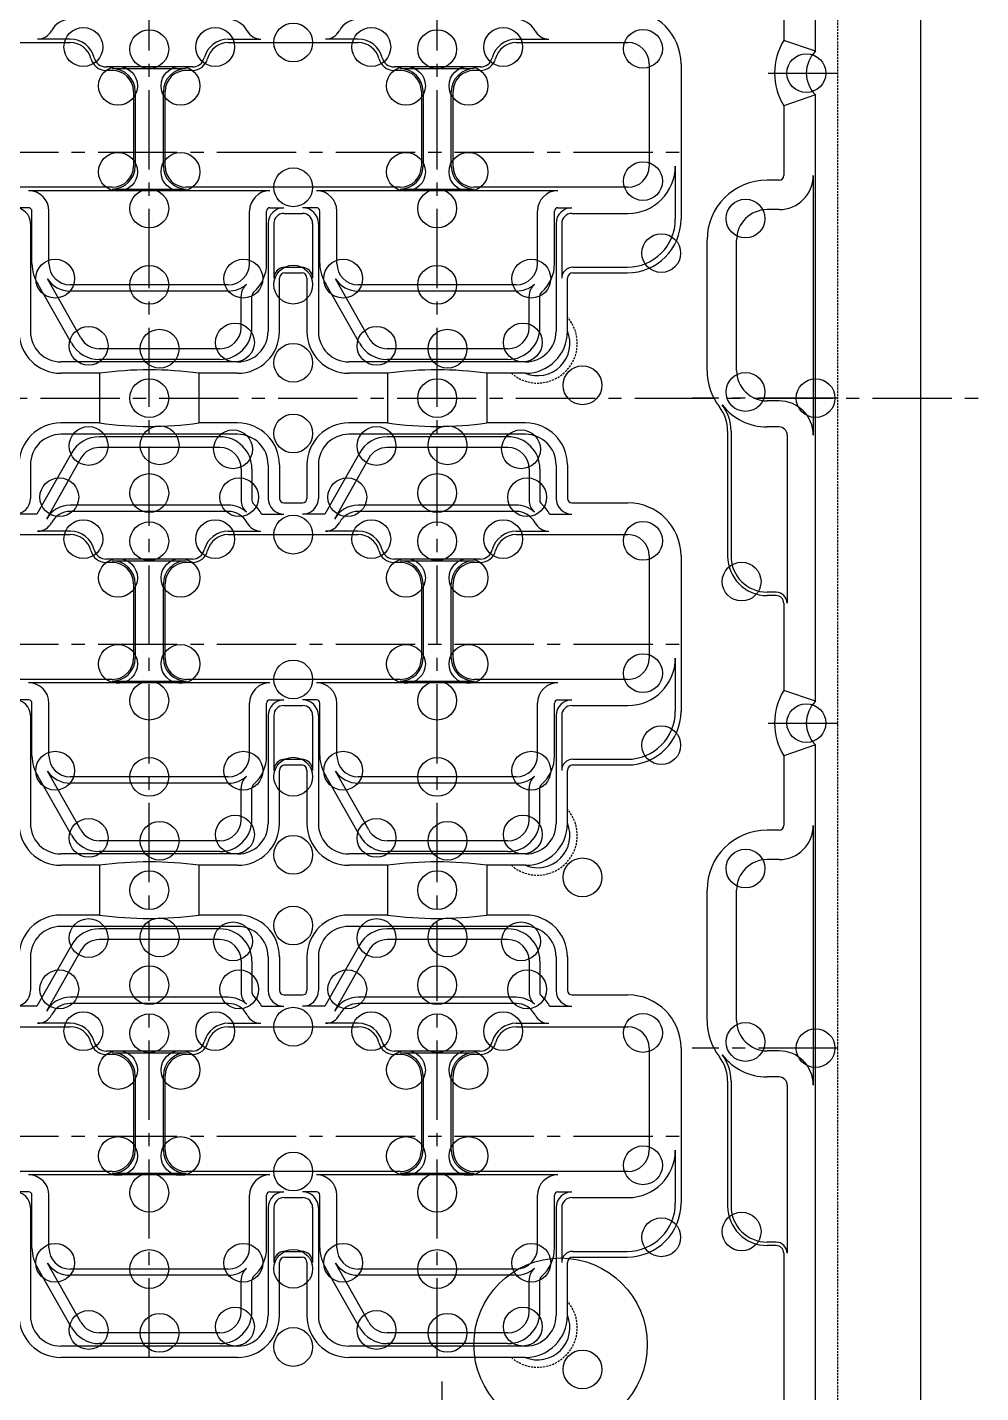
# Model space of a CAD drawing. Extents: x -808 to -24, y -277 to 138.
# Drawn here: x -404.2 to -301, y -107.6 to 40.1 of the extents above; entities that cross this region are included whole.
import ezdxf

# ---------------------------------------------------------------- set-up
doc = ezdxf.new("R2010")
doc.units = 0
doc.header["$LTSCALE"] = 0.45
doc.header["$MEASUREMENT"] = 0
doc.linetypes.add('CENTER2', pattern=[28.575, 19.05, -3.175, 3.175, -3.175])
doc.linetypes.add('HIDDENX2', pattern=[0.75, 0.5, -0.25])
for name, color, linetype in [('ANA 10', 7, 'CONTINUOUS'), ('ANA 11.5', 60, 'CONTINUOUS'), ('ANA 12', 6, 'CONTINUOUS'), ('ANA 13', 230, 'CONTINUOUS'), ('ANA 18.5', 30, 'CONTINUOUS'), ('ANA 28', 110, 'CONTINUOUS'), ('ANA 31 Φ8.6x5°U7', 5, 'CONTINUOUS'), ('ANA 33', 4, 'CONTINUOUS'), ('ANA 35', 140, 'CONTINUOUS'), ('CENTER', 243, 'CENTER2'), ('DETAIL', 6, 'CONTINUOUS'), ('DIMENSION', 3, 'CONTINUOUS'), ('HIDDEN', 5, 'HIDDENX2'), ('LINE', 7, 'CONTINUOUS'), ('LINE1', 30, 'CONTINUOUS'), ('LINE2', 110, 'CONTINUOUS'), ('LINE3', 230, 'CONTINUOUS'), ('LINE6', 60, 'CONTINUOUS'), ('LINE8', 200, 'CONTINUOUS'), ('LINE9', 140, 'CONTINUOUS'), ('SECTION', 31, 'CONTINUOUS'), ('TEXT', 4, 'CONTINUOUS')]:
    doc.layers.add(name, color=color, linetype=linetype)

msp = doc.modelspace()

# ---------------------------------------------------------------- linework, layer by layer
at = {"layer": 'ANA 10'}
for centre in [(-398.1042, 38.00149), (-383.8458, 38.00149), (-375.4, 38.485), (-366.9542, 38.00149), (-352.6958, 38.00149), (-337.56365, 37.81135), (-319.895, 35.175), (-394.35865, 33.80135), (-387.59135, 33.80135), (-363.20865, 33.80135), (-356.44135, 33.80135), (-394.35865, 24.48865), (-387.59135, 24.48865), (-363.20865, 24.48865), (-356.44135, 24.48865), (-337.56365, 23.48865), (-375.4, 22.815), (-318.895, 0), (-398.1042, -15.25851), (-383.8458, -15.25851), (-375.4, -14.775), (-366.9542, -15.25851), (-352.6958, -15.25851), (-337.56365, -15.44865), (-394.35865, -19.45865), (-387.59135, -19.45865), (-363.20865, -19.45865), (-356.44135, -19.45865), (-394.35865, -28.77135), (-387.59135, -28.77135), (-363.20865, -28.77135), (-356.44135, -28.77135), (-337.56365, -29.77135), (-375.4, -30.445), (-319.895, -35.175), (-398.1042, -68.51851), (-383.8458, -68.51851), (-375.4, -68.035), (-366.9542, -68.51851), (-352.6958, -68.51851), (-337.56365, -68.70865), (-318.895, -70.35), (-394.35865, -72.71865), (-387.59135, -72.71865), (-363.20865, -72.71865), (-356.44135, -72.71865), (-394.35865, -82.03135), (-387.59135, -82.03135), (-363.20865, -82.03135), (-356.44135, -82.03135), (-337.56365, -83.03135), (-375.4, -83.705)]:
    msp.add_circle(centre, 2.1, dxfattribs=at)
at = {"layer": 'ANA 11.5'}
for centre in [(-390.975, 37.77064), (-359.825, 37.77064), (-390.975, 20.51936), (-359.825, 20.51936), (-390.975, -15.48936), (-359.825, -15.48936), (-390.975, -32.74064), (-359.825, -32.74064), (-390.975, -68.74936), (-359.825, -68.74936), (-390.975, -86.00064), (-359.825, -86.00064)]:
    msp.add_circle(centre, 2.1, dxfattribs=at)
at = {"layer": 'ANA 12'}
for centre in [(-326.47345, 19.43345), (-326.47345, 0.66655), (-326.47345, -50.91655), (-326.47345, -69.68345)]:
    msp.add_circle(centre, 2.1, dxfattribs=at)
at = {"layer": 'ANA 13'}
for centre in [(-401.15135, 12.93365), (-380.79865, 12.93365), (-370.00135, 12.93365), (-349.64865, 12.93365), (-390.975, 12.26), (-359.825, 12.26), (-400.70642, -10.72886), (-390.975, -10.27445), (-381.24358, -10.72886), (-369.55642, -10.72886), (-359.825, -10.27445), (-350.09358, -10.72886), (-401.15135, -40.32635), (-380.79865, -40.32635), (-370.00135, -40.32635), (-349.64865, -40.32635), (-390.975, -41), (-359.825, -41), (-400.70642, -63.98886), (-390.975, -63.53445), (-381.24358, -63.98886), (-369.55642, -63.98886), (-359.825, -63.53445), (-350.09358, -63.98886), (-401.15135, -93.58635), (-380.79865, -93.58635), (-370.00135, -93.58635), (-349.64865, -93.58635), (-390.975, -94.26), (-359.825, -94.26)]:
    msp.add_circle(centre, 2.1, dxfattribs=at)
at = {"layer": 'ANA 18.5'}
for centre in [(-397.53816, 5.66306), (-389.85734, 5.35), (-381.70865, 6.02365), (-366.38816, 5.66306), (-358.70734, 5.35), (-350.55865, 6.02365), (-397.53816, -5.17942), (-389.85734, -5.10433), (-381.90865, -5.54002), (-366.38816, -5.17942), (-358.70734, -5.10433), (-350.75865, -5.54002), (-397.53816, -47.59694), (-389.85734, -47.91), (-381.70865, -47.23635), (-366.38816, -47.59694), (-358.70734, -47.91), (-350.55865, -47.23635), (-397.53816, -58.43942), (-389.85734, -58.36433), (-381.90865, -58.80002), (-366.38816, -58.43942), (-358.70734, -58.36433), (-350.75865, -58.80002), (-397.53816, -100.85694), (-381.70865, -100.49635), (-366.38816, -100.85694), (-350.55865, -100.49635), (-389.85734, -101.17), (-358.70734, -101.17)]:
    msp.add_circle(centre, 2.1, dxfattribs=at)
at = {"layer": 'ANA 28'}
for centre in [(-375.4, 12.2847), (-375.4, 3.82599), (-375.4, -3.82599), (-375.4, -40.9753), (-375.4, -49.43401), (-375.4, -57.08599), (-375.4, -94.2353), (-375.4, -102.69401)]:
    msp.add_circle(centre, 2.1, dxfattribs=at)
at = {"layer": 'ANA 31 Φ8.6x5°U7'}
for centre in [(-344.10758, 1.39017), (-344.10758, -51.86983), (-344.10758, -105.12983)]:
    msp.add_circle(centre, 2.1, dxfattribs=at)
at = {"layer": 'ANA 33'}
for centre in [(-335.589, 15.69304), (-335.589, -37.56696), (-335.589, -90.82696)]:
    msp.add_circle(centre, 2.1, dxfattribs=at)
at = {"layer": 'ANA 35'}
for centre in [(-390.975, 0), (-359.825, 0), (-326.89772, -19.85772), (-390.975, -53.26), (-359.825, -53.26), (-326.89772, -90.20772)]:
    msp.add_circle(centre, 2.1, dxfattribs=at)
at = {"layer": 'CENTER'}
for p, q in [((-390.975, -103.82785), (-390.975, 103.82785)), ((-359.825, -103.82785), (-359.825, 103.82785)), ((-324.03862, 35.175), (-316.5, 35.175)), ((-666.54797, 26.63), (-333.45203, 26.63)), ((-698.5, 0), (-191.56344, 0)), ((-316.5, 0), (-332.25494, 0)), ((-666.54797, -26.63), (-333.45203, -26.63)), ((-324.03862, -35.175), (-316.5, -35.175)), ((-316.5, -70.35), (-332.25494, -70.35)), ((-666.54797, -79.89), (-333.45203, -79.89)), ((-359.3, -122.195), (-359.3, -106.44006))]:
    msp.add_line(p, q, dxfattribs=at)
at = {"layer": 'DETAIL'}
for p, q in [((-319.14057, 24.1), (-319.14057, -4)), ((-322.84057, 20.4), (-324.14, 20.4)), ((-327.44, 3), (-327.44, 17.1)), ((-322.84057, -0.3), (-324.14, -0.3)), ((-319.14057, -46.25), (-319.14057, -74.35)), ((-322.84057, -49.95), (-324.14, -49.95)), ((-327.44, -67.35), (-327.44, -53.25)), ((-322.84057, -70.65), (-324.14, -70.65))]:
    msp.add_line(p, q, dxfattribs=at)
for centre, radius, start, end in [((-322.84057, 24.1), 3.7, 270, 0), ((-324.14, 17.1), 3.3, 90, 180), ((-348.97252, 5.92752), 3.5, 247.5764905, 22.4235095), ((-324.14, 3), 3.3, 180, 270), ((-322.84057, -4), 3.7, 0, 90), ((-348.97252, -47.33248), 3.5, 247.5764905, 22.4235095), ((-322.84057, -46.25), 3.7, 270, 0), ((-324.14, -53.25), 3.3, 90, 180), ((-324.14, -67.35), 3.3, 180, 270), ((-322.84057, -74.35), 3.7, 0, 90), ((-348.97252, -100.59248), 3.5, 247.5764905, 22.4235095)]:
    msp.add_arc(centre, radius, start, end, dxfattribs=at)
at = {"layer": 'DIMENSION'}
msp.add_circle((-346.47591, -102.44578), 9.38058, dxfattribs=at)
at = {"layer": 'HIDDEN'}
msp.add_lwpolyline([(-671.5, -122.5), (-324.5, -122.5, 0.414213562), (-316.5, -114.5), (-316.5, 114.5, 0.414213562), (-324.5, 122.5), (-671.5, 122.5), (-683.5, 110.5), (-683.5, -110.5)], format="xyb", close=True, dxfattribs=at)
for centre in [(-348.97252, 5.92752), (-348.97252, -47.33248), (-348.97252, -100.59248)]:
    msp.add_arc(centre, 4.3, 228.7995848, 41.2004152, dxfattribs=at)
at = {"layer": 'LINE'}
for p, q in [((-413.585, 38.485), (-399.515, 38.485)), ((-382.435, 38.485), (-368.365, 38.485)), ((-351.285, 38.485), (-339.19, 38.485)), ((-318.895, 37.54143), (-322.33297, 38.70713)), ((-394.985, 35.475), (-395.63945, 35.475)), ((-386.31055, 35.475), (-386.965, 35.475)), ((-363.835, 35.475), (-364.48945, 35.475)), ((-355.16055, 35.475), (-355.815, 35.475)), ((-336.89, 36.185), (-336.89, 25.115)), ((-392.685, 33.175), (-392.685, 25.115)), ((-389.265, 25.115), (-389.265, 33.175)), ((-361.535, 33.175), (-361.535, 25.115)), ((-358.115, 25.115), (-358.115, 33.175)), ((-318.895, 32.80857), (-322.33297, 31.64287)), ((-394.985, 22.815), (-418.115, 22.815)), ((-363.835, 22.815), (-386.965, 22.815)), ((-339.19, 22.815), (-355.815, 22.815)), ((-413.585, -14.775), (-399.515, -14.775)), ((-382.435, -14.775), (-368.365, -14.775)), ((-351.285, -14.775), (-339.19, -14.775)), ((-336.89, -17.075), (-336.89, -28.145)), ((-394.985, -17.785), (-395.63945, -17.785)), ((-386.31055, -17.785), (-386.965, -17.785)), ((-363.835, -17.785), (-364.48945, -17.785)), ((-355.16055, -17.785), (-355.815, -17.785)), ((-392.685, -20.085), (-392.685, -28.145)), ((-389.265, -28.145), (-389.265, -20.085)), ((-361.535, -20.085), (-361.535, -28.145)), ((-358.115, -28.145), (-358.115, -20.085)), ((-394.985, -30.445), (-418.115, -30.445)), ((-363.835, -30.445), (-386.965, -30.445)), ((-339.19, -30.445), (-355.815, -30.445)), ((-318.895, -32.80857), (-322.33297, -31.64287)), ((-318.895, -37.54143), (-322.33297, -38.70713)), ((-413.585, -68.035), (-399.515, -68.035)), ((-382.435, -68.035), (-368.365, -68.035)), ((-351.285, -68.035), (-339.19, -68.035)), ((-336.89, -70.335), (-336.89, -81.405)), ((-394.985, -71.045), (-395.63945, -71.045)), ((-386.31055, -71.045), (-386.965, -71.045)), ((-363.835, -71.045), (-364.48945, -71.045)), ((-355.16055, -71.045), (-355.815, -71.045)), ((-392.685, -73.345), (-392.685, -81.405)), ((-389.265, -81.405), (-389.265, -73.345)), ((-361.535, -73.345), (-361.535, -81.405)), ((-358.115, -81.405), (-358.115, -73.345)), ((-394.985, -83.705), (-418.115, -83.705)), ((-363.835, -83.705), (-386.965, -83.705)), ((-339.19, -83.705), (-355.815, -83.705))]:
    msp.add_line(p, q, dxfattribs=at)
msp.add_lwpolyline([(-692.5, -132.5), (-307.5, -132.5), (-307.5, 132.5), (-692.5, 132.5)], close=True, dxfattribs=at)
for points in [[(-318.895, 37.54143), (-318.895, 115.1, 0.414213562), (-323.595, 119.8)], [(-392.10857, -119.8), (-323.595, -119.8, 0.414213562), (-318.895, -115.1), (-318.895, -37.54143)]]:
    msp.add_lwpolyline(points, format="xyb", dxfattribs=at)
msp.add_lwpolyline([(-318.895, -32.80857), (-318.895, 32.80857)], dxfattribs=at)
for centre, radius, start, end in [((-399.515, 36.185), 2.3, 14.3296242, 90), ((-382.435, 36.185), 2.3, 90, 165.6703758), ((-368.365, 36.185), 2.3, 14.3296242, 90), ((-351.285, 36.185), 2.3, 90, 165.6703758), ((-339.19, 36.185), 2.3, 0, 90), ((-316.595, 35.175), 3.3, 134.1843852, 225.8156148), ((-395.63945, 37.175), 1.7, 194.3296242, 270), ((-394.985, 33.175), 2.3, 0, 90), ((-386.965, 33.175), 2.3, 90, 180), ((-386.31055, 37.175), 1.7, 270, 345.6703758), ((-364.48945, 37.175), 1.7, 194.3296242, 270), ((-363.835, 33.175), 2.3, 0, 90), ((-355.815, 33.175), 2.3, 90, 180), ((-355.16055, 37.175), 1.7, 270, 345.6703758), ((-394.985, 25.115), 2.3, 270, 360), ((-386.965, 25.115), 2.3, 180, 270), ((-363.835, 25.115), 2.3, 270, 360), ((-355.815, 25.115), 2.3, 180, 270), ((-339.19, 25.115), 2.3, 270, 360), ((-399.515, -17.075), 2.3, 14.3296242, 90), ((-382.435, -17.075), 2.3, 90, 165.6703758), ((-368.365, -17.075), 2.3, 14.3296242, 90), ((-351.285, -17.075), 2.3, 90, 165.6703758), ((-339.19, -17.075), 2.3, 360, 90), ((-395.63945, -16.085), 1.7, 194.3296242, 270), ((-386.31055, -16.085), 1.7, 270, 345.6703758), ((-364.48945, -16.085), 1.7, 194.3296242, 270), ((-355.16055, -16.085), 1.7, 270, 345.6703758), ((-394.985, -20.085), 2.3, 0, 90), ((-386.965, -20.085), 2.3, 90, 180), ((-363.835, -20.085), 2.3, 0, 90), ((-355.815, -20.085), 2.3, 90, 180), ((-394.985, -28.145), 2.3, 270, 360), ((-386.965, -28.145), 2.3, 180, 270), ((-363.835, -28.145), 2.3, 270, 360), ((-355.815, -28.145), 2.3, 180, 270), ((-339.19, -28.145), 2.3, 270, 360), ((-316.595, -35.175), 3.3, 134.1843852, 225.8156148), ((-399.515, -70.335), 2.3, 14.3296242, 90), ((-382.435, -70.335), 2.3, 90, 165.6703758), ((-368.365, -70.335), 2.3, 14.3296242, 90), ((-351.285, -70.335), 2.3, 90, 165.6703758), ((-339.19, -70.335), 2.3, 360, 90), ((-395.63945, -69.345), 1.7, 194.3296242, 270), ((-386.31055, -69.345), 1.7, 270, 345.6703758), ((-364.48945, -69.345), 1.7, 194.3296242, 270), ((-355.16055, -69.345), 1.7, 270, 345.6703758), ((-394.985, -73.345), 2.3, 0, 90), ((-386.965, -73.345), 2.3, 90, 180), ((-363.835, -73.345), 2.3, 0, 90), ((-355.815, -73.345), 2.3, 90, 180), ((-394.985, -81.405), 2.3, 270, 360), ((-386.965, -81.405), 2.3, 180, 270), ((-363.835, -81.405), 2.3, 270, 360), ((-355.815, -81.405), 2.3, 180, 270), ((-339.19, -81.405), 2.3, 270, 360)]:
    msp.add_arc(centre, radius, start, end, dxfattribs=at)
at = {"layer": 'LINE1'}
for p, q in [((-398.38127, 6.51702), (-401.9947, 12.90076)), ((-367.23127, 6.51702), (-370.8447, 12.90076)), ((-382.425, 11.58468), (-399.525, 11.58468)), ((-381.035, 7.65), (-381.035, 11.05137)), ((-351.275, 11.58468), (-368.375, 11.58468)), ((-349.885, 7.65), (-349.885, 11.05137)), ((-383.335, 5.35), (-396.37967, 5.35)), ((-352.185, 5.35), (-365.22967, 5.35)), ((-383.335, -5.35), (-396.37967, -5.35)), ((-352.185, -5.35), (-365.22967, -5.35)), ((-398.38127, -6.51702), (-402.10429, -13.09437)), ((-367.23127, -6.51702), (-370.95429, -13.09437)), ((-381.035, -7.65), (-381.035, -11.0602)), ((-349.885, -7.65), (-349.885, -11.0602)), ((-382.435, -11.58468), (-399.515, -11.58468)), ((-351.285, -11.58468), (-368.365, -11.58468)), ((-398.38127, -46.74298), (-401.9947, -40.35924)), ((-367.23127, -46.74298), (-370.8447, -40.35924)), ((-382.425, -41.67532), (-399.525, -41.67532)), ((-381.035, -45.61), (-381.035, -42.20863)), ((-351.275, -41.67532), (-368.375, -41.67532)), ((-349.885, -45.61), (-349.885, -42.20863)), ((-383.335, -47.91), (-396.37967, -47.91)), ((-352.185, -47.91), (-365.22967, -47.91)), ((-383.335, -58.61), (-396.37967, -58.61)), ((-352.185, -58.61), (-365.22967, -58.61)), ((-398.38127, -59.77702), (-402.10429, -66.35437)), ((-367.23127, -59.77702), (-370.95429, -66.35437)), ((-381.035, -60.91), (-381.035, -64.3202)), ((-349.885, -60.91), (-349.885, -64.3202)), ((-382.435, -64.84468), (-399.515, -64.84468)), ((-351.285, -64.84468), (-368.365, -64.84468)), ((-398.38127, -100.00298), (-401.9947, -93.61924)), ((-367.23127, -100.00298), (-370.8447, -93.61924)), ((-382.425, -94.93532), (-399.525, -94.93532)), ((-381.035, -98.87), (-381.035, -95.46863)), ((-351.275, -94.93532), (-368.375, -94.93532)), ((-349.885, -98.87), (-349.885, -95.46863)), ((-383.335, -101.17), (-396.37967, -101.17)), ((-352.185, -101.17), (-365.22967, -101.17))]:
    msp.add_line(p, q, dxfattribs=at)
for centre, radius, start, end in [((-399.525, 14.56), 2.97532, 213.8947944, 270), ((-382.425, 14.56), 2.97532, 270, 311.369924), ((-379.335, 11.05137), 1.7, 131.369924, 180), ((-368.375, 14.56), 2.97532, 213.8947944, 270), ((-351.275, 14.56), 2.97532, 270, 311.369924), ((-348.185, 11.05137), 1.7, 131.369924, 180), ((-383.335, 7.65), 2.3, 270, 0), ((-352.185, 7.65), 2.3, 270, 0), ((-396.37967, 7.65), 2.3, 209.5114986, 270), ((-365.22967, 7.65), 2.3, 209.5114986, 270), ((-396.37967, -7.65), 2.3, 90, 150.4885014), ((-383.335, -7.65), 2.3, 0, 90), ((-365.22967, -7.65), 2.3, 90, 150.4885014), ((-352.185, -7.65), 2.3, 0, 90), ((-399.515, -14.56), 2.97532, 90, 150.4885014), ((-382.435, -14.56), 2.97532, 48.4665706, 90), ((-379.335, -11.0602), 1.7, 180, 228.4665706), ((-368.365, -14.56), 2.97532, 90, 150.4885014), ((-351.285, -14.56), 2.97532, 48.4665706, 90), ((-348.185, -11.0602), 1.7, 180, 228.4665706), ((-399.525, -38.7), 2.97532, 213.8947944, 270), ((-382.425, -38.7), 2.97532, 270, 311.369924), ((-379.335, -42.20863), 1.7, 131.369924, 180), ((-368.375, -38.7), 2.97532, 213.8947944, 270), ((-351.275, -38.7), 2.97532, 270, 311.369924), ((-348.185, -42.20863), 1.7, 131.369924, 180), ((-383.335, -45.61), 2.3, 270, 0), ((-352.185, -45.61), 2.3, 270, 0), ((-396.37967, -45.61), 2.3, 209.5114986, 270), ((-365.22967, -45.61), 2.3, 209.5114986, 270), ((-396.37967, -60.91), 2.3, 90, 150.4885014), ((-383.335, -60.91), 2.3, 0, 90), ((-365.22967, -60.91), 2.3, 90, 150.4885014), ((-352.185, -60.91), 2.3, 0, 90), ((-399.515, -67.82), 2.97532, 90, 150.4885014), ((-382.435, -67.82), 2.97532, 48.4665706, 90), ((-379.335, -64.3202), 1.7, 180, 228.4665706), ((-368.365, -67.82), 2.97532, 90, 150.4885014), ((-351.285, -67.82), 2.97532, 48.4665706, 90), ((-348.185, -64.3202), 1.7, 180, 228.4665706), ((-399.525, -91.96), 2.97532, 213.8947944, 270), ((-382.425, -91.96), 2.97532, 270, 311.369924), ((-379.335, -95.46863), 1.7, 131.369924, 180), ((-368.375, -91.96), 2.97532, 213.8947944, 270), ((-351.275, -91.96), 2.97532, 270, 311.369924), ((-348.185, -95.46863), 1.7, 131.369924, 180), ((-383.335, -98.87), 2.3, 270, 0), ((-352.185, -98.87), 2.3, 270, 0), ((-396.37967, -98.87), 2.3, 209.5114986, 270), ((-365.22967, -98.87), 2.3, 209.5114986, 270)]:
    msp.add_arc(centre, radius, start, end, dxfattribs=at)
at = {"layer": 'LINE2'}
for p, q in [((-404.025, 20.60488), (-405.535, 20.60488)), ((-403.66677, 14.56), (-403.66677, 20.24665)), ((-378.28323, 14.56), (-378.28323, 20.24665)), ((-377.925, 20.60488), (-376.415, 20.60488)), ((-372.875, 20.60488), (-374.385, 20.60488)), ((-372.51677, 14.56), (-372.51677, 20.24665)), ((-347.13323, 14.56), (-347.13323, 20.24665)), ((-346.775, 20.60488), (-345.265, 20.60488)), ((-403.835, 18.90488), (-403.835, 7.22)), ((-378.115, 18.90488), (-378.115, 7.22)), ((-372.685, 18.90488), (-372.685, 7.22)), ((-346.965, 18.90488), (-346.965, 7.22)), ((-399.39638, 5.94243), (-402.98964, 12.29052)), ((-368.24638, 5.94243), (-371.83964, 12.29052)), ((-379.86855, 7.65), (-379.86855, 11.05137)), ((-348.71855, 7.65), (-348.71855, 11.05137)), ((-381.415, 3.92), (-400.535, 3.92)), ((-383.335, 4.18355), (-396.37967, 4.18355)), ((-350.265, 3.92), (-369.385, 3.92)), ((-352.185, 4.18355), (-365.22967, 4.18355)), ((-381.415, -3.92), (-400.535, -3.92)), ((-383.335, -4.18355), (-396.37967, -4.18355)), ((-350.265, -3.92), (-369.385, -3.92)), ((-352.185, -4.18355), (-365.22967, -4.18355)), ((-403.835, -7.22), (-403.835, -10.86488)), ((-399.39638, -5.94243), (-403.14493, -12.56488)), ((-378.115, -7.22), (-378.115, -10.86488)), ((-372.685, -7.22), (-372.685, -10.86488)), ((-368.24638, -5.94243), (-371.99493, -12.56488)), ((-346.965, -7.22), (-346.965, -10.86488)), ((-379.86855, -7.65), (-379.86855, -11.0602)), ((-348.71855, -7.65), (-348.71855, -11.0602)), ((-403.14493, -12.56488), (-405.535, -12.56488)), ((-378.80544, -12.56488), (-376.415, -12.56488)), ((-371.99493, -12.56488), (-374.385, -12.56488)), ((-347.65544, -12.56488), (-345.265, -12.56488)), ((-404.025, -32.65512), (-405.535, -32.65512)), ((-403.66677, -38.7), (-403.66677, -33.01335)), ((-378.28323, -38.7), (-378.28323, -33.01335)), ((-377.925, -32.65512), (-376.415, -32.65512)), ((-372.875, -32.65512), (-374.385, -32.65512)), ((-372.51677, -38.7), (-372.51677, -33.01335)), ((-347.13323, -38.7), (-347.13323, -33.01335)), ((-346.775, -32.65512), (-345.265, -32.65512)), ((-403.835, -34.35512), (-403.835, -46.04)), ((-378.115, -34.35512), (-378.115, -46.04)), ((-372.685, -34.35512), (-372.685, -46.04)), ((-346.965, -34.35512), (-346.965, -46.04)), ((-399.39638, -47.31757), (-402.98964, -40.96948)), ((-368.24638, -47.31757), (-371.83964, -40.96948)), ((-379.86855, -45.61), (-379.86855, -42.20863)), ((-348.71855, -45.61), (-348.71855, -42.20863)), ((-381.415, -49.34), (-400.535, -49.34)), ((-383.335, -49.07645), (-396.37967, -49.07645)), ((-350.265, -49.34), (-369.385, -49.34)), ((-352.185, -49.07645), (-365.22967, -49.07645)), ((-381.415, -57.18), (-400.535, -57.18)), ((-383.335, -57.44355), (-396.37967, -57.44355)), ((-350.265, -57.18), (-369.385, -57.18)), ((-352.185, -57.44355), (-365.22967, -57.44355)), ((-403.835, -60.48), (-403.835, -64.12488)), ((-399.39638, -59.20243), (-403.14493, -65.82488)), ((-378.115, -60.48), (-378.115, -64.12488)), ((-372.685, -60.48), (-372.685, -64.12488)), ((-368.24638, -59.20243), (-371.99493, -65.82488)), ((-346.965, -60.48), (-346.965, -64.12488)), ((-379.86855, -60.91), (-379.86855, -64.3202)), ((-348.71855, -60.91), (-348.71855, -64.3202)), ((-403.14493, -65.82488), (-405.535, -65.82488)), ((-378.80544, -65.82488), (-376.415, -65.82488)), ((-371.99493, -65.82488), (-374.385, -65.82488)), ((-347.65544, -65.82488), (-345.265, -65.82488)), ((-404.025, -85.91512), (-405.535, -85.91512)), ((-403.66677, -91.96), (-403.66677, -86.27335)), ((-378.28323, -91.96), (-378.28323, -86.27335)), ((-377.925, -85.91512), (-376.415, -85.91512)), ((-372.875, -85.91512), (-374.385, -85.91512)), ((-372.51677, -91.96), (-372.51677, -86.27335)), ((-347.13323, -91.96), (-347.13323, -86.27335)), ((-346.775, -85.91512), (-345.265, -85.91512)), ((-403.835, -87.61512), (-403.835, -99.3)), ((-378.115, -87.61512), (-378.115, -99.3)), ((-372.685, -87.61512), (-372.685, -99.3)), ((-346.965, -87.61512), (-346.965, -99.3)), ((-399.39638, -100.57757), (-402.98964, -94.22948)), ((-368.24638, -100.57757), (-371.83964, -94.22948)), ((-379.86855, -98.87), (-379.86855, -95.46863)), ((-348.71855, -98.87), (-348.71855, -95.46863)), ((-381.415, -102.6), (-400.535, -102.6)), ((-383.335, -102.33645), (-396.37967, -102.33645)), ((-350.265, -102.6), (-369.385, -102.6)), ((-352.185, -102.33645), (-365.22967, -102.33645))]:
    msp.add_line(p, q, dxfattribs=at)
for centre, radius, start, end in [((-405.535, 18.90488), 1.7, 0, 90), ((-404.025, 20.24665), 0.35823, 0, 90), ((-377.925, 20.24665), 0.35823, 90, 180), ((-376.415, 18.90488), 1.7, 90, 180), ((-374.385, 18.90488), 1.7, 0, 90), ((-372.875, 20.24665), 0.35823, 0, 90), ((-346.775, 20.24665), 0.35823, 90, 180), ((-345.265, 18.90488), 1.7, 90, 180), ((-399.525, 14.56), 4.14177, 180, 213.2263763), ((-382.425, 14.56), 4.14177, 311.369924, 0), ((-368.375, 14.56), 4.14177, 180, 213.2263763), ((-351.275, 14.56), 4.14177, 311.369924, 0), ((-379.335, 11.05137), 0.53355, 131.369924, 180), ((-348.185, 11.05137), 0.53355, 131.369924, 180), ((-383.335, 7.65), 3.46645, 270, 0), ((-352.185, 7.65), 3.46645, 270, 0), ((-400.535, 7.22), 3.3, 180, 270), ((-396.37967, 7.65), 3.46645, 209.5114986, 270), ((-381.415, 7.22), 3.3, 270, 0), ((-369.385, 7.22), 3.3, 180, 270), ((-365.22967, 7.65), 3.46645, 209.5114986, 270), ((-350.265, 7.22), 3.3, 270, 0), ((-400.535, -7.22), 3.3, 90, 180), ((-396.37967, -7.65), 3.46645, 90, 150.4885014), ((-383.335, -7.65), 3.46645, 0, 90), ((-381.415, -7.22), 3.3, 0, 90), ((-369.385, -7.22), 3.3, 90, 180), ((-365.22967, -7.65), 3.46645, 90, 150.4885014), ((-352.185, -7.65), 3.46645, 0, 90), ((-350.265, -7.22), 3.3, 0, 90), ((-405.535, -10.86488), 1.7, 270, 0), ((-379.335, -11.0602), 0.53355, 180, 228.4665706), ((-382.435, -14.56), 4.14177, 28.7969998, 48.4665706), ((-376.415, -10.86488), 1.7, 180, 270), ((-374.385, -10.86488), 1.7, 270, 0), ((-348.185, -11.0602), 0.53355, 180, 228.4665706), ((-351.285, -14.56), 4.14177, 28.7969998, 48.4665706), ((-345.265, -10.86488), 1.7, 180, 270), ((-405.535, -34.35512), 1.7, 0, 90), ((-404.025, -33.01335), 0.35823, 0, 90), ((-377.925, -33.01335), 0.35823, 90, 180), ((-376.415, -34.35512), 1.7, 90, 180), ((-374.385, -34.35512), 1.7, 0, 90), ((-372.875, -33.01335), 0.35823, 0, 90), ((-346.775, -33.01335), 0.35823, 90, 180), ((-345.265, -34.35512), 1.7, 90, 180), ((-399.525, -38.7), 4.14177, 180, 213.2263763), ((-382.425, -38.7), 4.14177, 311.369924, 0), ((-368.375, -38.7), 4.14177, 180, 213.2263763), ((-351.275, -38.7), 4.14177, 311.369924, 0), ((-379.335, -42.20863), 0.53355, 131.369924, 180), ((-348.185, -42.20863), 0.53355, 131.369924, 180), ((-383.335, -45.61), 3.46645, 270, 0), ((-352.185, -45.61), 3.46645, 270, 0), ((-400.535, -46.04), 3.3, 180, 270), ((-381.415, -46.04), 3.3, 270, 0), ((-369.385, -46.04), 3.3, 180, 270), ((-350.265, -46.04), 3.3, 270, 0), ((-396.37967, -45.61), 3.46645, 209.5114986, 270), ((-365.22967, -45.61), 3.46645, 209.5114986, 270), ((-400.535, -60.48), 3.3, 90, 180), ((-396.37967, -60.91), 3.46645, 90, 150.4885014), ((-383.335, -60.91), 3.46645, 0, 90), ((-381.415, -60.48), 3.3, 0, 90), ((-369.385, -60.48), 3.3, 90, 180), ((-365.22967, -60.91), 3.46645, 90, 150.4885014), ((-352.185, -60.91), 3.46645, 0, 90), ((-350.265, -60.48), 3.3, 0, 90), ((-405.535, -64.12488), 1.7, 270, 0), ((-379.335, -64.3202), 0.53355, 180, 228.4665706), ((-382.435, -67.82), 4.14177, 28.7969998, 48.4665706), ((-376.415, -64.12488), 1.7, 180, 270), ((-374.385, -64.12488), 1.7, 270, 0), ((-348.185, -64.3202), 0.53355, 180, 228.4665706), ((-351.285, -67.82), 4.14177, 28.7969998, 48.4665706), ((-345.265, -64.12488), 1.7, 180, 270), ((-405.535, -87.61512), 1.7, 360, 90), ((-404.025, -86.27335), 0.35823, 0, 90), ((-377.925, -86.27335), 0.35823, 90, 180), ((-376.415, -87.61512), 1.7, 90, 180), ((-374.385, -87.61512), 1.7, 360, 90), ((-372.875, -86.27335), 0.35823, 0, 90), ((-346.775, -86.27335), 0.35823, 90, 180), ((-345.265, -87.61512), 1.7, 90, 180), ((-399.525, -91.96), 4.14177, 180, 213.2263763), ((-382.425, -91.96), 4.14177, 311.369924, 0), ((-368.375, -91.96), 4.14177, 180, 213.2263763), ((-351.275, -91.96), 4.14177, 311.369924, 0), ((-379.335, -95.46863), 0.53355, 131.369924, 180), ((-348.185, -95.46863), 0.53355, 131.369924, 180), ((-383.335, -98.87), 3.46645, 270, 0), ((-352.185, -98.87), 3.46645, 270, 0), ((-400.535, -99.3), 3.3, 180, 270), ((-381.415, -99.3), 3.3, 270, 0), ((-369.385, -99.3), 3.3, 180, 270), ((-350.265, -99.3), 3.3, 270, 0), ((-396.37967, -98.87), 3.46645, 209.5114986, 270), ((-365.22967, -98.87), 3.46645, 209.5114986, 270)]:
    msp.add_arc(centre, radius, start, end, dxfattribs=at)
at = {"layer": 'LINE3'}
for p, q in [((-399.515, 38.85335), (-403.05973, 38.85335)), ((-382.435, 38.85335), (-378.89027, 38.85335)), ((-368.365, 38.85335), (-371.90973, 38.85335)), ((-351.285, 38.85335), (-347.74027, 38.85335)), ((-386.31055, 35.84335), (-395.63945, 35.84335)), ((-355.16055, 35.84335), (-364.48945, 35.84335)), ((-377.925, 22.44665), (-404.025, 22.44665)), ((-346.775, 22.44665), (-372.875, 22.44665)), ((-401.825, 14.56), (-401.825, 20.24665)), ((-380.125, 14.56), (-380.125, 20.24665)), ((-370.675, 14.56), (-370.675, 20.24665)), ((-348.975, 14.56), (-348.975, 20.24665)), ((-382.425, 12.26), (-399.525, 12.26)), ((-351.275, 12.26), (-368.375, 12.26)), ((-382.435, -12.26), (-399.515, -12.26)), ((-351.285, -12.26), (-368.365, -12.26)), ((-399.515, -14.40665), (-403.05973, -14.40665)), ((-382.435, -14.40665), (-378.89027, -14.40665)), ((-368.365, -14.40665), (-371.90973, -14.40665)), ((-351.285, -14.40665), (-347.74027, -14.40665)), ((-386.31055, -17.41665), (-395.63945, -17.41665)), ((-355.16055, -17.41665), (-364.48945, -17.41665)), ((-377.925, -30.81335), (-404.025, -30.81335)), ((-346.775, -30.81335), (-372.875, -30.81335)), ((-401.825, -38.7), (-401.825, -33.01335)), ((-380.125, -38.7), (-380.125, -33.01335)), ((-370.675, -38.7), (-370.675, -33.01335)), ((-348.975, -38.7), (-348.975, -33.01335)), ((-382.425, -41), (-399.525, -41)), ((-351.275, -41), (-368.375, -41)), ((-382.435, -65.52), (-399.515, -65.52)), ((-351.285, -65.52), (-368.365, -65.52)), ((-399.515, -67.66665), (-403.05973, -67.66665)), ((-382.435, -67.66665), (-378.89027, -67.66665)), ((-368.365, -67.66665), (-371.90973, -67.66665)), ((-351.285, -67.66665), (-347.74027, -67.66665)), ((-386.31055, -70.67665), (-395.63945, -70.67665)), ((-355.16055, -70.67665), (-364.48945, -70.67665)), ((-377.925, -84.07335), (-404.025, -84.07335)), ((-346.775, -84.07335), (-372.875, -84.07335)), ((-401.825, -91.96), (-401.825, -86.27335)), ((-380.125, -91.96), (-380.125, -86.27335)), ((-370.675, -91.96), (-370.675, -86.27335)), ((-348.975, -91.96), (-348.975, -86.27335)), ((-382.425, -94.26), (-399.525, -94.26)), ((-351.275, -94.26), (-368.375, -94.26))]:
    msp.add_line(p, q, dxfattribs=at)
for centre, radius, start, end in [((-399.515, 38.7), 2.3, 90, 152.3972596), ((-382.435, 38.7), 2.3, 27.6027404, 90), ((-368.365, 38.7), 2.3, 90, 152.3972596), ((-351.285, 38.7), 2.3, 27.6027404, 90), ((-403.05973, 40.55335), 1.7, 270, 332.3972596), ((-399.515, 36.185), 2.66835, 14.3296242, 90), ((-382.435, 36.185), 2.66835, 90, 165.6703758), ((-378.89027, 40.55335), 1.7, 207.6027404, 270), ((-371.90973, 40.55335), 1.7, 270, 332.3972596), ((-368.365, 36.185), 2.66835, 14.3296242, 90), ((-351.285, 36.185), 2.66835, 90, 165.6703758), ((-347.74027, 40.55335), 1.7, 207.6027404, 270), ((-395.63945, 37.175), 1.33165, 194.3296242, 270), ((-386.31055, 37.175), 1.33165, 270, 345.6703758), ((-364.48945, 37.175), 1.33165, 194.3296242, 270), ((-355.16055, 37.175), 1.33165, 270, 345.6703758), ((-404.025, 20.24665), 2.2, 0, 90), ((-377.925, 20.24665), 2.2, 90, 180), ((-372.875, 20.24665), 2.2, 0, 90), ((-346.775, 20.24665), 2.2, 90, 180), ((-399.525, 14.56), 2.3, 180, 270), ((-382.425, 14.56), 2.3, 270, 0), ((-368.375, 14.56), 2.3, 180, 270), ((-351.275, 14.56), 2.3, 270, 0), ((-399.515, -14.56), 2.3, 90, 152.3972596), ((-382.435, -14.56), 2.3, 27.6027404, 90), ((-368.365, -14.56), 2.3, 90, 152.3972596), ((-351.285, -14.56), 2.3, 27.6027404, 90), ((-403.05973, -12.70665), 1.7, 270, 332.3972596), ((-399.515, -17.075), 2.66835, 14.3296242, 90), ((-382.435, -17.075), 2.66835, 90, 165.6703758), ((-378.89027, -12.70665), 1.7, 207.6027404, 270), ((-371.90973, -12.70665), 1.7, 270, 332.3972596), ((-368.365, -17.075), 2.66835, 14.3296242, 90), ((-351.285, -17.075), 2.66835, 90, 165.6703758), ((-347.74027, -12.70665), 1.7, 207.6027404, 270), ((-395.63945, -16.085), 1.33165, 194.3296242, 270), ((-386.31055, -16.085), 1.33165, 270, 345.6703758), ((-364.48945, -16.085), 1.33165, 194.3296242, 270), ((-355.16055, -16.085), 1.33165, 270, 345.6703758), ((-404.025, -33.01335), 2.2, 0, 90), ((-377.925, -33.01335), 2.2, 90, 180), ((-372.875, -33.01335), 2.2, 0, 90), ((-346.775, -33.01335), 2.2, 90, 180), ((-399.525, -38.7), 2.3, 180, 270), ((-382.425, -38.7), 2.3, 270, 0), ((-368.375, -38.7), 2.3, 180, 270), ((-351.275, -38.7), 2.3, 270, 0), ((-399.515, -67.82), 2.3, 90, 152.3972596), ((-382.435, -67.82), 2.3, 27.6027404, 90), ((-368.365, -67.82), 2.3, 90, 152.3972596), ((-351.285, -67.82), 2.3, 27.6027404, 90), ((-403.05973, -65.96665), 1.7, 270, 332.3972596), ((-399.515, -70.335), 2.66835, 14.3296242, 90), ((-382.435, -70.335), 2.66835, 90, 165.6703758), ((-378.89027, -65.96665), 1.7, 207.6027404, 270), ((-371.90973, -65.96665), 1.7, 270, 332.3972596), ((-368.365, -70.335), 2.66835, 14.3296242, 90), ((-351.285, -70.335), 2.66835, 90, 165.6703758), ((-347.74027, -65.96665), 1.7, 207.6027404, 270), ((-395.63945, -69.345), 1.33165, 194.3296242, 270), ((-386.31055, -69.345), 1.33165, 270, 345.6703758), ((-364.48945, -69.345), 1.33165, 194.3296242, 270), ((-355.16055, -69.345), 1.33165, 270, 345.6703758), ((-404.025, -86.27335), 2.2, 0, 90), ((-377.925, -86.27335), 2.2, 90, 180), ((-372.875, -86.27335), 2.2, 0, 90), ((-346.775, -86.27335), 2.2, 90, 180), ((-399.525, -91.96), 2.3, 180, 270), ((-382.425, -91.96), 2.3, 270, 0), ((-368.375, -91.96), 2.3, 180, 270), ((-351.275, -91.96), 2.3, 270, 0)]:
    msp.add_arc(centre, radius, start, end, dxfattribs=at)
at = {"layer": 'LINE6'}
for p, q in [((-394.985, 35.65918), (-386.965, 35.65918)), ((-363.835, 35.65918), (-355.815, 35.65918)), ((-392.50082, 33.175), (-392.50082, 25.115)), ((-389.44918, 25.115), (-389.44918, 33.175)), ((-361.35082, 33.175), (-361.35082, 25.115)), ((-358.29918, 25.115), (-358.29918, 33.175)), ((-394.985, 22.63082), (-386.965, 22.63082)), ((-363.835, 22.63082), (-355.815, 22.63082)), ((-394.985, -17.60082), (-386.965, -17.60082)), ((-363.835, -17.60082), (-355.815, -17.60082)), ((-392.50082, -20.085), (-392.50082, -28.145)), ((-389.44918, -28.145), (-389.44918, -20.085)), ((-361.35082, -20.085), (-361.35082, -28.145)), ((-358.29918, -28.145), (-358.29918, -20.085)), ((-394.985, -30.62918), (-386.965, -30.62918)), ((-363.835, -30.62918), (-355.815, -30.62918)), ((-394.985, -70.86082), (-386.965, -70.86082)), ((-363.835, -70.86082), (-355.815, -70.86082)), ((-392.50082, -73.345), (-392.50082, -81.405)), ((-389.44918, -81.405), (-389.44918, -73.345)), ((-361.35082, -73.345), (-361.35082, -81.405)), ((-358.29918, -81.405), (-358.29918, -73.345)), ((-394.985, -83.88918), (-386.965, -83.88918)), ((-363.835, -83.88918), (-355.815, -83.88918))]:
    msp.add_line(p, q, dxfattribs=at)
for centre, start, end in [((-394.985, 33.175), 0, 90), ((-386.965, 33.175), 90, 180), ((-363.835, 33.175), 0, 90), ((-355.815, 33.175), 90, 180), ((-394.985, 25.115), 270, 360), ((-386.965, 25.115), 180, 270), ((-363.835, 25.115), 270, 360), ((-355.815, 25.115), 180, 270), ((-394.985, -20.085), 0, 90), ((-386.965, -20.085), 90, 180), ((-363.835, -20.085), 0, 90), ((-355.815, -20.085), 90, 180), ((-394.985, -28.145), 270, 360), ((-386.965, -28.145), 180, 270), ((-363.835, -28.145), 270, 360), ((-355.815, -28.145), 180, 270), ((-394.985, -73.345), 0, 90), ((-386.965, -73.345), 90, 180), ((-363.835, -73.345), 0, 90), ((-355.815, -73.345), 90, 180), ((-394.985, -81.405), 270, 360), ((-386.965, -81.405), 180, 270), ((-363.835, -81.405), 270, 360), ((-355.815, -81.405), 180, 270)]:
    msp.add_arc(centre, 2.48418, start, end, dxfattribs=at)
at = {"layer": 'LINE8'}
for centre, start, end in [((-390.975, -36.21653), 82.1469066, 97.8530934), ((-359.825, -36.21653), 82.1469066, 97.8530934), ((-390.975, 36.21653), 262.1469066, 277.8530934), ((-359.825, 36.21653), 262.1469066, 277.8530934), ((-390.975, -89.47653), 82.1469066, 97.8530934), ((-359.825, -89.47653), 82.1469066, 97.8530934), ((-390.975, -17.04347), 262.1469066, 277.8530934), ((-359.825, -17.04347), 262.1469066, 277.8530934)]:
    msp.add_arc(centre, 39.27704, start, end, dxfattribs=at)
at = {"layer": 'LINE9'}
for p, q in [((-328.04, -3.57267), (-328.04, -17.1)), ((-322.84057, -3.12404), (-324.14, -3.12404)), ((-321.96461, -4), (-321.96461, -22.2)), ((-323.16461, -21), (-324.14, -21)), ((-322.84057, -73.47404), (-324.14, -73.47404)), ((-328.04, -73.92267), (-328.04, -87.45)), ((-321.96461, -74.35), (-321.96461, -92.55)), ((-323.16461, -91.35), (-324.14, -91.35))]:
    msp.add_line(p, q, dxfattribs=at)
for centre, radius, start, end in [((-324.14, 3), 6.12404, 217.389362, 270), ((-332.74, -3.57267), 4.7, 0, 37.389362), ((-322.84057, -4), 0.87596, 0, 90), ((-324.14, -17.1), 3.9, 180, 270), ((-323.16461, -22.2), 1.2, 0, 90), ((-324.14, -67.35), 6.12404, 217.389362, 270), ((-332.74, -73.92267), 4.7, 0, 37.389362), ((-322.84057, -74.35), 0.87596, 0, 90), ((-324.14, -87.45), 3.9, 180, 270), ((-323.16461, -92.55), 1.2, 0, 90)]:
    msp.add_arc(centre, radius, start, end, dxfattribs=at)
at = {"layer": 'SECTION'}
for p, q in [((-322.33297, 46.25), (-322.33297, 38.70713)), ((-333.45203, 36.185), (-333.45203, 19.37)), ((-322.33297, 31.64287), (-322.33297, 24.1)), ((-322.84057, 23.5924), (-324.14, 23.5924)), ((-330.6324, 3), (-330.6324, 17.1)), ((-376.30108, 13.55608), (-374.49892, 13.55608)), ((-345.15108, 13.55608), (-339.26596, 13.55608)), ((-376.88715, 7.22), (-376.88715, 12.97)), ((-373.91285, 12.97), (-373.91285, 7.22)), ((-345.73715, 7.22), (-345.73715, 12.97)), ((-396.34156, 2.69215), (-400.535, 2.69215)), ((-396.34156, 2.69215), (-396.34156, -2.69215)), ((-381.415, 2.69215), (-385.60844, 2.69215)), ((-385.60844, 2.69215), (-385.60844, -2.69215)), ((-365.19156, 2.69215), (-369.385, 2.69215)), ((-365.19156, 2.69215), (-365.19156, -2.69215)), ((-350.265, 2.69215), (-354.45844, 2.69215)), ((-354.45844, 2.69215), (-354.45844, -2.69215)), ((-396.34156, -2.69215), (-400.535, -2.69215)), ((-381.415, -2.69215), (-385.60844, -2.69215)), ((-365.19156, -2.69215), (-369.385, -2.69215)), ((-350.265, -2.69215), (-354.45844, -2.69215)), ((-328.40835, -3.57267), (-328.40835, -17.1)), ((-376.88715, -7.22), (-376.88715, -10.86488)), ((-373.91285, -7.22), (-373.91285, -10.86488)), ((-345.73715, -7.22), (-345.73715, -10.86488)), ((-376.415, -11.33703), (-374.385, -11.33703)), ((-345.265, -11.33703), (-339.19, -11.33703)), ((-333.45203, -17.075), (-333.45203, -33.89)), ((-323.16461, -21.36835), (-324.14, -21.36835)), ((-322.33297, -22.2), (-322.33297, -31.64287)), ((-376.30108, -39.70392), (-374.49892, -39.70392)), ((-345.15108, -39.70392), (-339.26596, -39.70392)), ((-322.33297, -38.70713), (-322.33297, -46.25)), ((-376.88715, -46.04), (-376.88715, -40.29)), ((-373.91285, -40.29), (-373.91285, -46.04)), ((-345.73715, -46.04), (-345.73715, -40.29)), ((-322.84057, -46.7576), (-324.14, -46.7576)), ((-396.34156, -50.56785), (-400.535, -50.56785)), ((-396.34156, -50.56785), (-396.34156, -55.95215)), ((-381.415, -50.56785), (-385.60844, -50.56785)), ((-385.60844, -50.56785), (-385.60844, -55.95215)), ((-365.19156, -50.56785), (-369.385, -50.56785)), ((-365.19156, -50.56785), (-365.19156, -55.95215)), ((-350.265, -50.56785), (-354.45844, -50.56785)), ((-354.45844, -50.56785), (-354.45844, -55.95215)), ((-330.6324, -67.35), (-330.6324, -53.25)), ((-396.34156, -55.95215), (-400.535, -55.95215)), ((-381.415, -55.95215), (-385.60844, -55.95215)), ((-365.19156, -55.95215), (-369.385, -55.95215)), ((-350.265, -55.95215), (-354.45844, -55.95215)), ((-376.88715, -60.48), (-376.88715, -64.12488)), ((-373.91285, -60.48), (-373.91285, -64.12488)), ((-345.73715, -60.48), (-345.73715, -64.12488)), ((-376.415, -64.59703), (-374.385, -64.59703)), ((-345.265, -64.59703), (-339.19, -64.59703)), ((-333.45203, -70.335), (-333.45203, -87.15)), ((-328.40835, -73.92267), (-328.40835, -87.45)), ((-376.30108, -92.96392), (-374.49892, -92.96392)), ((-345.15108, -92.96392), (-339.26596, -92.96392)), ((-323.16461, -91.71835), (-324.14, -91.71835)), ((-322.33297, -92.55), (-322.33297, -110.52316)), ((-376.88715, -99.3), (-376.88715, -93.55)), ((-373.91285, -93.55), (-373.91285, -99.3)), ((-345.73715, -99.3), (-345.73715, -93.55)), ((-381.415, -103.82785), (-400.535, -103.82785)), ((-350.265, -103.82785), (-369.385, -103.82785))]:
    msp.add_line(p, q, dxfattribs=at)
for points in [[(-322.33297, 46.25), (-322.33297, 38.70713)], [(-322.33297, 31.64287), (-322.33297, 24.1)]]:
    msp.add_lwpolyline(points, dxfattribs=at)
for centre, radius, start, end in [((-339.19, 36.185), 5.73797, 0, 90), ((-316.595, 35.175), 6.73797, 148.3847345, 211.6152655), ((-322.84057, 24.1), 0.5076, 270, 0), ((-324.14, 17.1), 6.4924, 90, 180), ((-339.26596, 19.37), 5.81392, 270, 0), ((-376.30108, 12.97), 0.58608, 90, 180), ((-374.49892, 12.97), 0.58608, 0, 90), ((-345.15108, 12.97), 0.58608, 90, 180), ((-400.535, 7.22), 4.52785, 180, 270), ((-381.415, 7.22), 4.52785, 270, 0), ((-369.385, 7.22), 4.52785, 180, 270), ((-350.265, 7.22), 4.52785, 270, 0), ((-324.14, 3), 6.4924, 180, 217.389362), ((-332.74, -3.57267), 4.33165, 0, 37.389362), ((-400.535, -7.22), 4.52785, 90, 180), ((-381.415, -7.22), 4.52785, 0, 90), ((-369.385, -7.22), 4.52785, 90, 180), ((-350.265, -7.22), 4.52785, 0, 90), ((-376.415, -10.86488), 0.47215, 180, 270), ((-374.385, -10.86488), 0.47215, 270, 0), ((-345.265, -10.86488), 0.47215, 180, 270), ((-339.19, -17.075), 5.73797, 360, 90), ((-324.14, -17.1), 4.26835, 180, 270), ((-323.16461, -22.2), 0.83165, 0, 90), ((-316.595, -35.175), 6.73797, 148.3847345, 211.6152655), ((-339.26596, -33.89), 5.81392, 270, 0), ((-376.30108, -40.29), 0.58608, 90, 180), ((-374.49892, -40.29), 0.58608, 0, 90), ((-345.15108, -40.29), 0.58608, 90, 180), ((-400.535, -46.04), 4.52785, 180, 270), ((-381.415, -46.04), 4.52785, 270, 0), ((-369.385, -46.04), 4.52785, 180, 270), ((-350.265, -46.04), 4.52785, 270, 0), ((-324.14, -53.25), 6.4924, 90, 180), ((-322.84057, -46.25), 0.5076, 270, 0), ((-400.535, -60.48), 4.52785, 90, 180), ((-381.415, -60.48), 4.52785, 0, 90), ((-369.385, -60.48), 4.52785, 90, 180), ((-350.265, -60.48), 4.52785, 0, 90), ((-376.415, -64.12488), 0.47215, 180, 270), ((-374.385, -64.12488), 0.47215, 270, 0), ((-345.265, -64.12488), 0.47215, 180, 270), ((-339.19, -70.335), 5.73797, 360, 90), ((-324.14, -67.35), 6.4924, 180, 217.389362), ((-332.74, -73.92267), 4.33165, 0, 37.389362), ((-339.26596, -87.15), 5.81392, 270, 0), ((-324.14, -87.45), 4.26835, 180, 270), ((-376.30108, -93.55), 0.58608, 90, 180), ((-374.49892, -93.55), 0.58608, 0, 90), ((-345.15108, -93.55), 0.58608, 90, 180), ((-323.16461, -92.55), 0.83165, 0, 90), ((-400.535, -99.3), 4.52785, 180, 270), ((-381.415, -99.3), 4.52785, 270, 0), ((-369.385, -99.3), 4.52785, 180, 270), ((-350.265, -99.3), 4.52785, 270, 0)]:
    msp.add_arc(centre, radius, start, end, dxfattribs=at)
at = {"layer": 'TEXT'}
for p, q in [((-334.06596, 25.115), (-334.06596, 19.37)), ((-376.415, 19.99096), (-374.385, 19.99096)), ((-345.265, 19.99096), (-339.19, 19.99096)), ((-377.50108, 18.90488), (-377.50108, 12.97)), ((-373.29892, 18.90488), (-373.29892, 12.97)), ((-346.35108, 18.90488), (-346.35108, 12.97)), ((-376.30108, 14.17), (-374.49892, 14.17)), ((-345.15108, 14.17), (-339.26596, 14.17)), ((-334.06596, -28.145), (-334.06596, -33.89)), ((-376.415, -33.26904), (-374.385, -33.26904)), ((-345.265, -33.26904), (-339.19, -33.26904)), ((-377.50108, -34.35512), (-377.50108, -40.29)), ((-373.29892, -34.35512), (-373.29892, -40.29)), ((-346.35108, -34.35512), (-346.35108, -40.29)), ((-376.30108, -39.09), (-374.49892, -39.09)), ((-345.15108, -39.09), (-339.26596, -39.09)), ((-334.06596, -81.405), (-334.06596, -87.15)), ((-376.415, -86.52904), (-374.385, -86.52904)), ((-345.265, -86.52904), (-339.19, -86.52904)), ((-377.50108, -87.61512), (-377.50108, -93.55)), ((-373.29892, -87.61512), (-373.29892, -93.55)), ((-346.35108, -87.61512), (-346.35108, -93.55)), ((-376.30108, -92.35), (-374.49892, -92.35)), ((-345.15108, -92.35), (-339.26596, -92.35))]:
    msp.add_line(p, q, dxfattribs=at)
for centre, radius, start, end in [((-339.19, 25.115), 5.12404, 270, 360), ((-376.415, 18.90488), 1.08608, 90, 180), ((-374.385, 18.90488), 1.08608, 0, 90), ((-345.265, 18.90488), 1.08608, 90, 180), ((-339.26596, 19.37), 5.2, 270, 0), ((-376.30108, 12.97), 1.2, 90, 180), ((-374.49892, 12.97), 1.2, 0, 90), ((-345.15108, 12.97), 1.2, 90, 180), ((-339.19, -28.145), 5.12404, 270, 360), ((-376.415, -34.35512), 1.08608, 90, 180), ((-374.385, -34.35512), 1.08608, 0, 90), ((-345.265, -34.35512), 1.08608, 90, 180), ((-339.26596, -33.89), 5.2, 270, 0), ((-376.30108, -40.29), 1.2, 90, 180), ((-374.49892, -40.29), 1.2, 0, 90), ((-345.15108, -40.29), 1.2, 90, 180), ((-339.19, -81.405), 5.12404, 270, 360), ((-376.415, -87.61512), 1.08608, 90, 180), ((-374.385, -87.61512), 1.08608, 0, 90), ((-345.265, -87.61512), 1.08608, 90, 180), ((-339.26596, -87.15), 5.2, 270, 0), ((-376.30108, -93.55), 1.2, 90, 180), ((-374.49892, -93.55), 1.2, 0, 90), ((-345.15108, -93.55), 1.2, 90, 180)]:
    msp.add_arc(centre, radius, start, end, dxfattribs=at)

doc.saveas('drawing.dxf')
